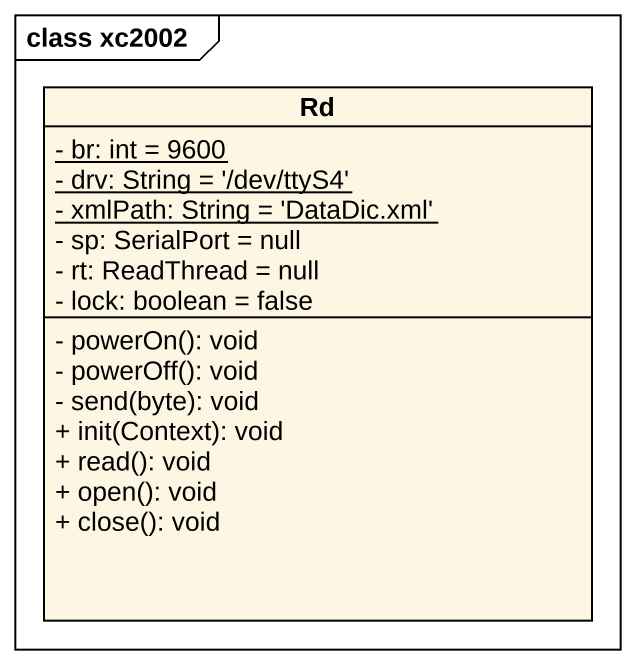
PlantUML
@startuml
mainframe class xc2002
hide circle
hide empty members
skinparam classAttributeIconSize 0
class Rd {
  {static} - br: int = 9600
  {static} - drv: String = '/dev/ttyS4'
  {static} - xmlPath: String = 'DataDic.xml'
  - sp: SerialPort = null
  - rt: ReadThread = null
  - lock: boolean = false
  - powerOn(): void
  - powerOff(): void
  - send(byte): void
  + init(Context): void
  + read(): void
  + open(): void
  + close(): void
}
@enduml
